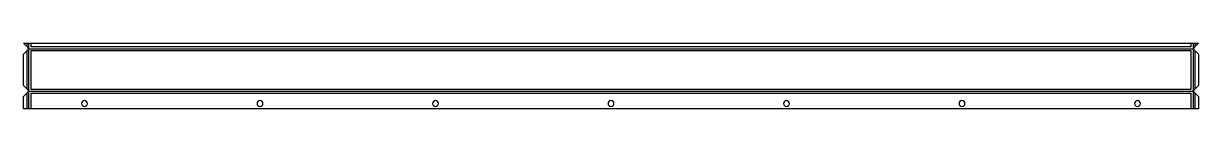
# Model space of a CAD drawing. Header units: millimetres. Extents: x 0 to 670, y 0 to 38.
import ezdxf

# ---------------------------------------------------------------- set-up
doc = ezdxf.new("R2010")
doc.units = ezdxf.units.MM

msp = doc.modelspace()

# ---------------------------------------------------------------- linework, layer by layer
at = {"layer": 'BEND'}
for p, q in [((2.79, 34.39), (666.74, 34.39)), ((3.13, 34.39), (3.13, 37.52)), ((3.13, 10.13), (3.13, 34.39)), ((666.39, 37.52), (666.39, 34.39)), ((666.39, 34.39), (666.39, 10.13)), ((2.79, 10.13), (666.74, 10.13)), ((3.13, 0), (3.13, 10.13)), ((666.39, 10.13), (666.39, 0))]:
    msp.add_line(p, q, dxfattribs=at)
at = {"layer": 'BEND_EXTENT'}
for p, q in [((2, 35.59), (2, 37.52)), ((4.26, 37.52), (4.26, 35.52)), ((665.26, 35.52), (4.26, 35.52)), ((665.26, 35.52), (665.26, 37.52)), ((667.52, 37.52), (667.52, 35.59)), ((2, 11.33), (2, 33.19)), ((667.52, 33.19), (667.52, 11.33)), ((2, 0), (2, 8.93)), ((4.26, 9), (4.26, 0)), ((4.26, 9), (665.26, 9)), ((665.26, 0), (665.26, 9)), ((667.52, 8.93), (667.52, 0))]:
    msp.add_line(p, q, dxfattribs=at)
msp.add_lwpolyline([(665.26, 11.26), (665.26, 33.26), (4.26, 33.26), (4.26, 11.26)], close=True, dxfattribs=at)
at = {"layer": 'INTERIOR_PROFILES', "extrusion": (0, 0, -1)}
for centre in [(-34.76, 3), (-134.76, 3), (-234.76, 3), (-334.76, 3), (-434.76, 3), (-534.76, 3), (-634.76, 3)]:
    msp.add_circle(centre, 1.7, dxfattribs=at)
at = {"layer": 'OUTER_PROFILES'}
msp.add_lwpolyline([(667.03, 9.42), (669.52, 6.93), (669.52, 0), (0, 0), (0, 6.93), (2.49, 9.42, 0.414214), (2.49, 10.84), (0, 13.33), (0, 31.19), (2.49, 33.69, 0.414214), (2.49, 35.1), (0.07, 37.52), (669.45, 37.52), (667.03, 35.1, 0.414214), (667.03, 33.69), (669.52, 31.19), (669.52, 13.33), (667.03, 10.84, 0.414214)], format="xyb", close=True, dxfattribs=at)

doc.saveas('drawing.dxf')
